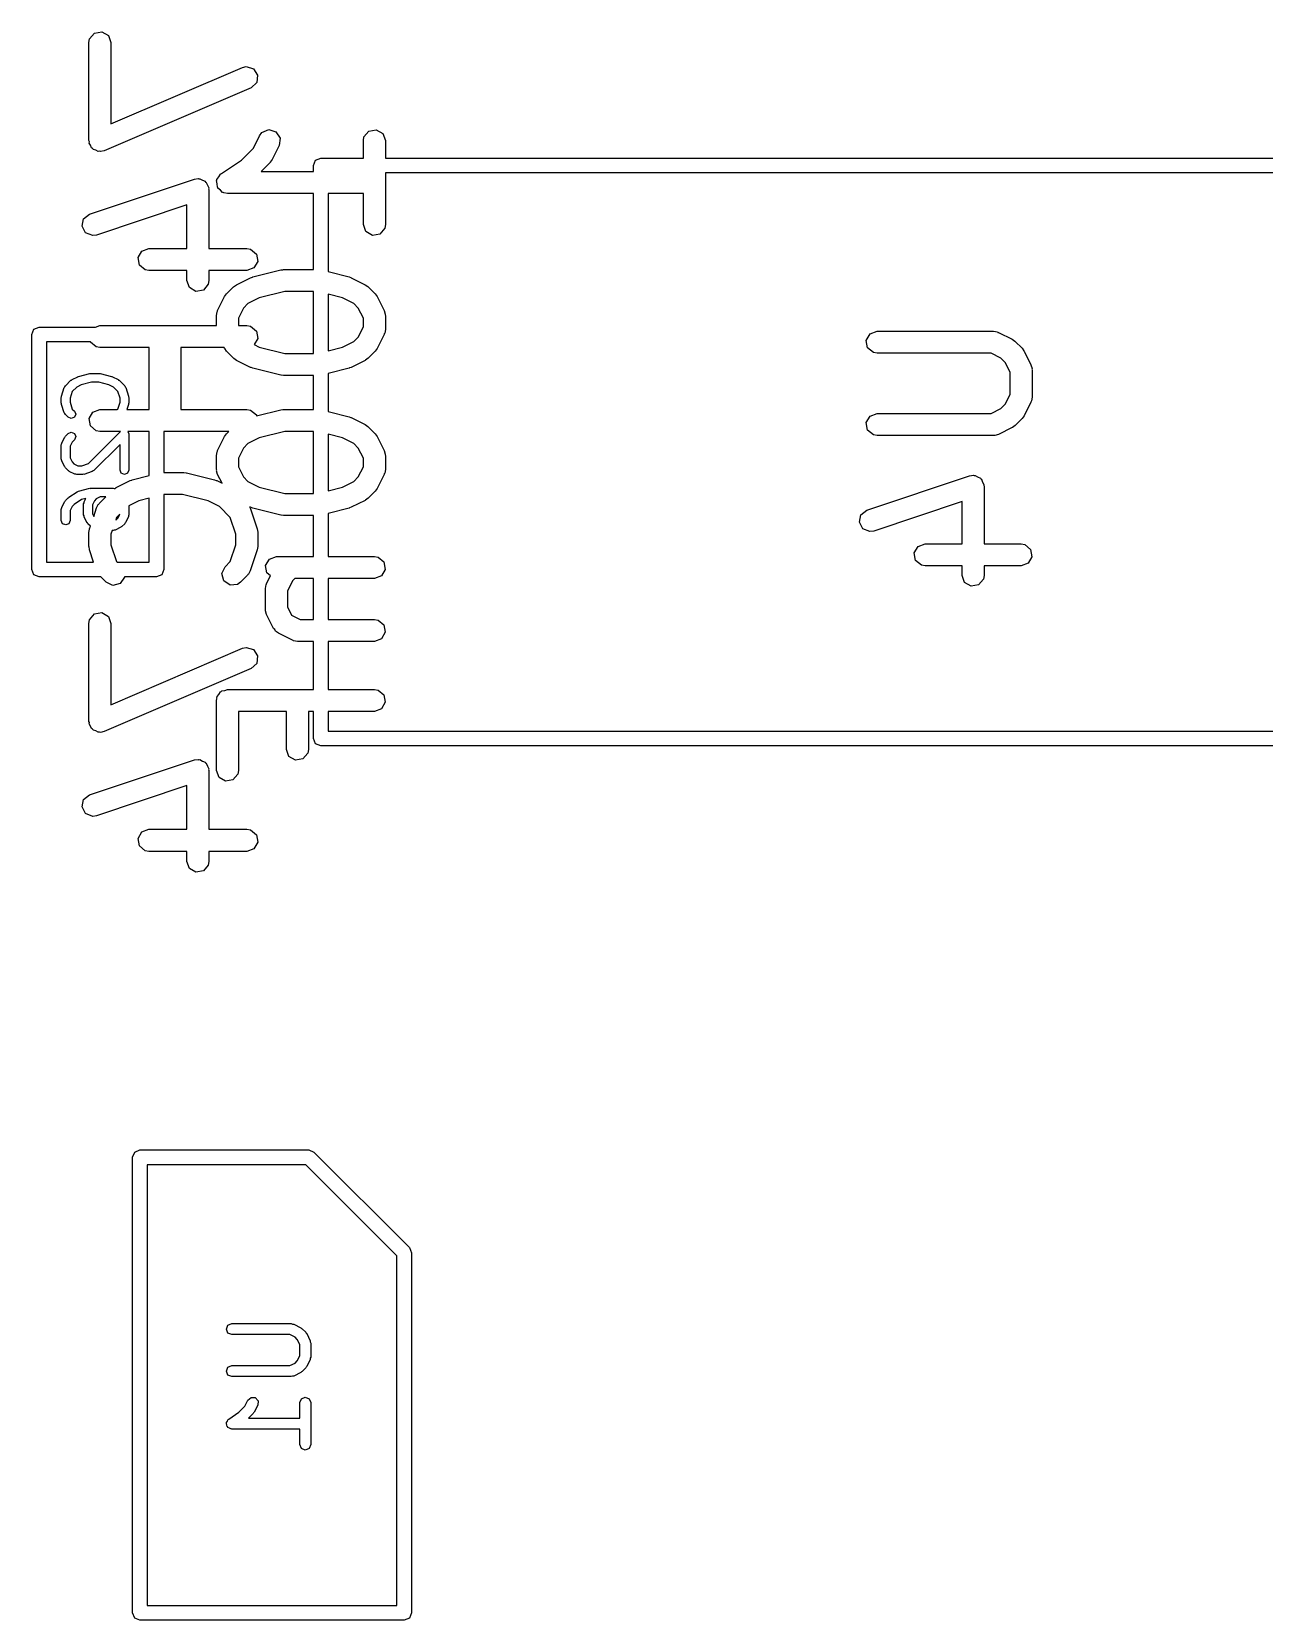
# Model space of a CAD drawing. Extents: x 0.04 to 2.09, y 0.3 to 3.78.
# Drawn here: x 0.1259 to 0.4563, y 1.7461 to 2.1716 of the extents above; entities that cross this region are included whole.
import ezdxf

# ---------------------------------------------------------------- set-up
doc = ezdxf.new("R2010")
doc.units = 0
doc.header["$MEASUREMENT"] = 0
doc.layers.add('BLACK', color=7, linetype='CONTINUOUS')

msp = doc.modelspace()

# ---------------------------------------------------------------- linework, layer by layer
at = {"layer": 'BLACK', "linetype": 'CONTINUOUS'}
for p, q in [((0.141414, 2.16974), (0.142712, 2.17129)), ((0.142712, 2.17129), (0.144701, 2.17164)), ((0.144701, 2.17164), (0.14645, 2.17063)), ((0.14645, 2.17063), (0.147141, 2.16873)), ((0.141235, 2.16873), (0.141414, 2.16974)), ((0.141235, 2.14248), (0.141235, 2.16873)), ((0.147141, 2.16873), (0.147141, 2.14696)), ((0.147141, 2.14696), (0.182395, 2.16207)), ((0.182395, 2.16207), (0.183394, 2.1623)), ((0.183394, 2.1623), (0.185327, 2.16172)), ((0.186194, 2.15802), (0.184721, 2.15664)), ((0.185327, 2.16172), (0.186433, 2.16003)), ((0.186433, 2.16003), (0.186194, 2.15802)), ((0.184721, 2.15664), (0.145351, 2.13977)), ((0.18758, 2.14463), (0.189433, 2.14543)), ((0.189433, 2.14543), (0.191369, 2.14485)), ((0.214957, 2.14349), (0.216255, 2.14504)), ((0.216255, 2.14504), (0.218244, 2.14539)), ((0.218244, 2.14539), (0.219993, 2.14438)), ((0.141355, 2.14215), (0.141235, 2.14248)), ((0.141313, 2.14181), (0.141355, 2.14215)), ((0.141691, 2.14123), (0.141313, 2.14181)), ((0.141926, 2.14058), (0.141691, 2.14123)), ((0.185309, 2.14048), (0.186969, 2.1438)), ((0.186969, 2.1438), (0.18758, 2.14463)), ((0.192251, 2.14116), (0.190376, 2.13741)), ((0.191369, 2.14485), (0.192482, 2.14317)), ((0.192482, 2.14317), (0.192251, 2.14116)), ((0.214779, 2.14248), (0.214957, 2.14349)), ((0.214779, 2.1378), (0.214779, 2.14248)), ((0.219993, 2.14438), (0.220684, 2.14248)), ((0.220684, 2.14248), (0.220684, 2.1378)), ((0.142228, 2.14041), (0.141926, 2.14058)), ((0.142419, 2.14012), (0.142228, 2.14041)), ((0.143079, 2.13992), (0.142419, 2.14012)), ((0.143675, 2.13957), (0.143079, 2.13992)), ((0.144019, 2.13963), (0.143675, 2.13957)), ((0.144353, 2.13953), (0.144019, 2.13963)), ((0.145351, 2.13977), (0.144353, 2.13953)), ((0.176724, 2.13369), (0.182105, 2.13728)), ((0.182105, 2.13728), (0.185309, 2.14048)), ((0.189823, 2.13664), (0.187365, 2.13419)), ((0.18985, 2.1367), (0.189823, 2.13664)), ((0.190376, 2.13741), (0.18985, 2.1367)), ((0.201378, 2.13583), (0.201955, 2.13722)), ((0.201955, 2.13722), (0.203346, 2.1378)), ((0.203346, 2.1378), (0.214779, 2.1378)), ((0.220684, 2.1378), (0.535188, 2.1378)), ((0.14138, 2.12279), (0.169501, 2.13216)), ((0.169501, 2.13216), (0.170516, 2.13231)), ((0.170516, 2.13231), (0.170725, 2.13223)), ((0.170725, 2.13223), (0.170948, 2.13227)), ((0.170948, 2.13227), (0.171645, 2.13186)), ((0.175528, 2.13206), (0.176035, 2.13275)), ((0.176035, 2.13275), (0.176463, 2.1335)), ((0.176463, 2.1335), (0.176623, 2.13355)), ((0.176623, 2.13355), (0.176724, 2.13369)), ((0.187365, 2.13419), (0.201378, 2.13419)), ((0.201378, 2.13419), (0.201378, 2.13583)), ((0.220684, 2.13386), (0.220684, 2.11999)), ((0.540177, 2.13386), (0.220684, 2.13386)), ((0.171645, 2.13186), (0.172394, 2.13157)), ((0.172394, 2.13157), (0.172501, 2.13137)), ((0.172501, 2.13137), (0.172697, 2.13126)), ((0.172697, 2.13126), (0.172972, 2.1305)), ((0.172972, 2.1305), (0.173356, 2.12979)), ((0.173356, 2.12979), (0.173311, 2.12957)), ((0.173311, 2.12957), (0.173388, 2.12936)), ((0.173388, 2.12936), (0.173388, 2.11356)), ((0.175454, 2.13175), (0.175538, 2.13189)), ((0.175602, 2.1309), (0.175454, 2.13175)), ((0.175538, 2.13189), (0.175528, 2.13206)), ((0.175657, 2.13005), (0.175602, 2.1309)), ((0.175775, 2.12992), (0.175657, 2.13005)), ((0.175804, 2.12976), (0.175775, 2.12992)), ((0.176461, 2.12921), (0.175804, 2.12976)), ((0.177053, 2.12859), (0.176461, 2.12921)), ((0.177221, 2.12857), (0.177053, 2.12859)), ((0.177351, 2.12846), (0.177221, 2.12857)), ((0.178361, 2.12828), (0.177351, 2.12846)), ((0.201378, 2.12828), (0.178361, 2.12828)), ((0.201378, 2.10794), (0.201378, 2.12828)), ((0.214779, 2.12828), (0.205315, 2.12828)), ((0.205315, 2.12828), (0.205315, 2.10739)), ((0.214779, 2.11999), (0.214779, 2.12828)), ((0.167482, 2.12526), (0.143247, 2.11718)), ((0.167482, 2.11356), (0.167482, 2.12526)), ((0.139393, 2.11955), (0.139798, 2.12153)), ((0.140354, 2.11778), (0.139393, 2.11955)), ((0.139798, 2.12153), (0.14138, 2.12279)), ((0.21547, 2.11809), (0.214779, 2.11999)), ((0.220684, 2.11999), (0.220506, 2.11898)), ((0.142233, 2.11703), (0.140354, 2.11778)), ((0.143247, 2.11718), (0.142233, 2.11703)), ((0.217219, 2.11708), (0.21547, 2.11809)), ((0.219208, 2.11743), (0.217219, 2.11708)), ((0.220506, 2.11898), (0.219208, 2.11743)), ((0.154404, 2.11112), (0.155414, 2.11287)), ((0.154754, 2.10913), (0.154404, 2.11112)), ((0.155414, 2.11287), (0.157312, 2.11356)), ((0.157312, 2.11356), (0.167482, 2.11356)), ((0.173388, 2.11356), (0.183558, 2.11356)), ((0.183558, 2.11356), (0.184568, 2.11339)), ((0.184568, 2.11339), (0.186115, 2.11209)), ((0.186115, 2.11209), (0.186466, 2.1101)), ((0.156302, 2.10784), (0.154754, 2.10913)), ((0.157312, 2.10766), (0.156302, 2.10784)), ((0.167482, 2.10766), (0.157312, 2.10766)), ((0.167482, 2.10499), (0.167482, 2.10766)), ((0.183558, 2.10766), (0.173388, 2.10766)), ((0.173388, 2.10766), (0.173388, 2.10499)), ((0.185456, 2.10835), (0.183558, 2.10766)), ((0.185144, 2.10598), (0.192643, 2.10785)), ((0.186466, 2.1101), (0.185456, 2.10835)), ((0.192643, 2.10785), (0.193231, 2.10789)), ((0.193231, 2.10789), (0.19336, 2.10794)), ((0.19336, 2.10794), (0.201378, 2.10794)), ((0.205315, 2.10739), (0.210949, 2.10598)), ((0.168173, 2.10309), (0.167482, 2.10499)), ((0.169922, 2.10208), (0.168173, 2.10309)), ((0.171911, 2.10243), (0.169922, 2.10208)), ((0.17321, 2.10398), (0.171911, 2.10243)), ((0.173388, 2.10499), (0.17321, 2.10398)), ((0.178148, 2.10145), (0.180023, 2.10333)), ((0.180023, 2.10333), (0.180746, 2.10383)), ((0.180746, 2.10383), (0.18079, 2.10388)), ((0.18079, 2.10388), (0.18454, 2.10575)), ((0.18454, 2.10575), (0.185028, 2.1059)), ((0.185028, 2.1059), (0.185144, 2.10598)), ((0.210949, 2.10598), (0.211414, 2.10577)), ((0.211414, 2.10577), (0.211553, 2.10575)), ((0.211553, 2.10575), (0.215302, 2.10388)), ((0.215302, 2.10388), (0.216012, 2.10335)), ((0.216012, 2.10335), (0.21607, 2.10333)), ((0.21607, 2.10333), (0.217945, 2.10145)), ((0.17572, 2.09693), (0.177595, 2.10068)), ((0.177595, 2.10068), (0.178121, 2.10139)), ((0.178121, 2.10139), (0.178148, 2.10145)), ((0.18386, 2.09881), (0.182663, 2.09761)), ((0.186891, 2.10033), (0.18386, 2.09881)), ((0.193723, 2.10203), (0.186891, 2.10033)), ((0.201378, 2.10203), (0.193723, 2.10203)), ((0.201378, 2.08544), (0.201378, 2.10203)), ((0.209202, 2.10033), (0.205315, 2.1013)), ((0.205315, 2.1013), (0.205315, 2.08618)), ((0.212233, 2.09881), (0.209202, 2.10033)), ((0.21343, 2.09761), (0.212233, 2.09881)), ((0.217945, 2.10145), (0.218451, 2.10073)), ((0.218451, 2.10073), (0.218498, 2.10068)), ((0.218498, 2.10068), (0.220373, 2.09693)), ((0.175409, 2.09561), (0.175587, 2.09662)), ((0.175409, 2.09294), (0.175409, 2.09561)), ((0.175587, 2.09662), (0.1757, 2.09676)), ((0.1757, 2.09676), (0.17572, 2.09693)), ((0.182663, 2.09761), (0.181314, 2.09492)), ((0.181314, 2.09492), (0.181314, 2.09294)), ((0.214779, 2.09492), (0.21343, 2.09761)), ((0.214779, 2.09256), (0.214779, 2.09492)), ((0.220373, 2.09693), (0.220665, 2.09595)), ((0.220665, 2.09595), (0.220624, 2.09578)), ((0.220624, 2.09578), (0.220684, 2.09561)), ((0.220684, 2.09561), (0.220684, 2.09186)), ((0.125906, 2.09055), (0.126482, 2.09194)), ((0.125906, 2.02756), (0.125906, 2.09055)), ((0.126482, 2.09194), (0.127874, 2.09252)), ((0.127874, 2.09252), (0.143029, 2.09252)), ((0.143029, 2.09252), (0.144188, 2.09294)), ((0.144188, 2.09294), (0.175409, 2.09294)), ((0.181314, 2.09294), (0.183558, 2.09294)), ((0.183558, 2.09294), (0.184568, 2.09276)), ((0.184568, 2.09276), (0.186115, 2.09147)), ((0.186115, 2.09147), (0.186466, 2.08948)), ((0.212233, 2.08867), (0.21343, 2.08986)), ((0.21343, 2.08986), (0.214779, 2.09256)), ((0.220373, 2.09054), (0.218498, 2.08679)), ((0.220393, 2.09072), (0.220373, 2.09054)), ((0.220506, 2.09085), (0.220393, 2.09072)), ((0.220684, 2.09186), (0.220506, 2.09085)), ((0.349586, 2.08896), (0.350595, 2.09071)), ((0.350595, 2.09071), (0.352493, 2.0914)), ((0.352493, 2.0914), (0.383727, 2.0914)), ((0.383727, 2.0914), (0.384737, 2.09123)), ((0.384737, 2.09123), (0.384872, 2.09111)), ((0.384872, 2.09111), (0.385048, 2.09109)), ((0.385048, 2.09109), (0.388722, 2.08926)), ((0.129843, 2.08858), (0.129843, 2.02953)), ((0.141619, 2.08858), (0.129843, 2.08858)), ((0.141631, 2.08851), (0.141619, 2.08858)), ((0.143178, 2.08721), (0.141631, 2.08851)), ((0.144188, 2.08704), (0.143178, 2.08721)), ((0.157402, 2.08704), (0.144188, 2.08704)), ((0.157402, 2.07044), (0.157402, 2.08704)), ((0.165889, 2.08704), (0.165889, 2.07044)), ((0.177474, 2.08704), (0.165889, 2.08704)), ((0.177595, 2.08679), (0.177474, 2.08704)), ((0.177642, 2.08675), (0.177595, 2.08679)), ((0.178148, 2.08603), (0.177642, 2.08675)), ((0.180023, 2.08415), (0.178148, 2.08603)), ((0.186466, 2.08948), (0.185519, 2.08784)), ((0.185519, 2.08784), (0.186891, 2.08715)), ((0.186891, 2.08715), (0.193723, 2.08544)), ((0.193723, 2.08544), (0.201378, 2.08544)), ((0.205315, 2.08618), (0.209202, 2.08715)), ((0.209202, 2.08715), (0.212233, 2.08867)), ((0.217945, 2.08603), (0.21607, 2.08415)), ((0.217972, 2.08608), (0.217945, 2.08603)), ((0.218498, 2.08679), (0.217972, 2.08608)), ((0.349936, 2.08698), (0.349586, 2.08896)), ((0.351484, 2.08568), (0.349936, 2.08698)), ((0.352493, 2.0855), (0.351484, 2.08568)), ((0.38303, 2.0855), (0.352493, 2.0855)), ((0.385652, 2.08419), (0.38303, 2.0855)), ((0.388722, 2.08926), (0.389431, 2.08873)), ((0.389431, 2.08873), (0.389489, 2.0887)), ((0.389489, 2.0887), (0.391327, 2.08686)), ((0.391327, 2.08686), (0.391833, 2.08614)), ((0.391833, 2.08614), (0.39188, 2.0861)), ((0.39188, 2.0861), (0.393717, 2.08242)), ((0.180081, 2.08412), (0.180023, 2.08415)), ((0.18079, 2.0836), (0.180081, 2.08412)), ((0.18454, 2.08172), (0.18079, 2.0836)), ((0.184679, 2.08171), (0.18454, 2.08172)), ((0.185144, 2.0815), (0.184679, 2.08171)), ((0.192643, 2.07963), (0.185144, 2.0815)), ((0.210949, 2.0815), (0.205315, 2.08009)), ((0.211065, 2.08158), (0.210949, 2.0815)), ((0.211553, 2.08172), (0.211065, 2.08158)), ((0.215302, 2.0836), (0.211553, 2.08172)), ((0.215347, 2.08365), (0.215302, 2.0836)), ((0.21607, 2.08415), (0.215347, 2.08365)), ((0.386812, 2.08303), (0.385652, 2.08419)), ((0.388123, 2.08041), (0.386812, 2.08303)), ((0.393717, 2.08242), (0.39401, 2.08144)), ((0.39401, 2.08144), (0.393969, 2.08127)), ((0.393969, 2.08127), (0.394029, 2.0811)), ((0.394029, 2.0811), (0.394029, 2.07375)), ((0.134913, 2.07676), (0.136413, 2.07826)), ((0.136413, 2.07826), (0.136592, 2.07834)), ((0.136592, 2.07834), (0.13672, 2.07848)), ((0.13672, 2.07848), (0.138219, 2.07923)), ((0.13916, 2.07706), (0.137947, 2.07646)), ((0.138219, 2.07923), (0.138353, 2.07924)), ((0.138353, 2.07924), (0.138461, 2.07932)), ((0.138461, 2.07932), (0.141461, 2.08007)), ((0.141893, 2.07775), (0.13916, 2.07706)), ((0.141461, 2.08007), (0.141609, 2.08005)), ((0.141609, 2.08005), (0.141747, 2.08011)), ((0.141747, 2.08011), (0.143997, 2.08011)), ((0.143852, 2.07775), (0.141893, 2.07775)), ((0.146584, 2.07706), (0.143852, 2.07775)), ((0.143997, 2.08011), (0.144135, 2.08005)), ((0.144135, 2.08005), (0.144283, 2.08007)), ((0.144283, 2.08007), (0.147283, 2.07932)), ((0.147797, 2.07646), (0.146584, 2.07706)), ((0.147283, 2.07932), (0.147391, 2.07924)), ((0.147391, 2.07924), (0.147525, 2.07923)), ((0.147525, 2.07923), (0.149025, 2.07848)), ((0.149025, 2.07848), (0.149152, 2.07834)), ((0.149152, 2.07834), (0.149332, 2.07826)), ((0.149332, 2.07826), (0.150831, 2.07676)), ((0.192779, 2.07964), (0.192643, 2.07963)), ((0.19336, 2.07954), (0.192779, 2.07964)), ((0.201378, 2.07954), (0.19336, 2.07954)), ((0.201378, 2.07044), (0.201378, 2.07954)), ((0.205315, 2.08009), (0.205315, 2.06989)), ((0.388123, 2.07445), (0.388123, 2.08041)), ((0.133817, 2.07368), (0.133891, 2.07386)), ((0.133817, 2.07218), (0.133817, 2.07368)), ((0.133878, 2.07405), (0.134628, 2.0763)), ((0.133891, 2.07386), (0.133878, 2.07405)), ((0.134628, 2.0763), (0.134808, 2.07651)), ((0.134808, 2.07651), (0.134913, 2.07676)), ((0.13678, 2.07529), (0.136179, 2.07349)), ((0.136179, 2.07349), (0.136179, 2.07237)), ((0.137947, 2.07646), (0.13678, 2.07529)), ((0.148964, 2.07529), (0.147797, 2.07646)), ((0.149565, 2.07349), (0.148964, 2.07529)), ((0.149565, 2.07237), (0.149565, 2.07349)), ((0.150831, 2.07676), (0.150937, 2.07651)), ((0.150937, 2.07651), (0.151117, 2.0763)), ((0.151117, 2.0763), (0.151867, 2.07405)), ((0.151867, 2.07405), (0.151853, 2.07386)), ((0.151853, 2.07386), (0.151927, 2.07368)), ((0.151927, 2.07368), (0.151927, 2.07218)), ((0.386812, 2.07183), (0.388123, 2.07445)), ((0.393737, 2.07261), (0.393717, 2.07243)), ((0.393851, 2.07274), (0.393737, 2.07261)), ((0.394029, 2.07375), (0.393851, 2.07274)), ((0.133891, 2.072), (0.133817, 2.07218)), ((0.133878, 2.0718), (0.133891, 2.072)), ((0.134628, 2.06956), (0.133878, 2.0718)), ((0.134808, 2.06935), (0.134628, 2.06956)), ((0.134913, 2.06909), (0.134808, 2.06935)), ((0.135663, 2.06834), (0.134913, 2.06909)), ((0.136498, 2.068), (0.135663, 2.06834)), ((0.136179, 2.07237), (0.13678, 2.07057)), ((0.137333, 2.06834), (0.136498, 2.068)), ((0.13678, 2.07057), (0.137333, 2.07001)), ((0.137333, 2.07001), (0.137679, 2.06918)), ((0.137679, 2.06918), (0.137333, 2.06834)), ((0.14128, 2.068), (0.14229, 2.06975)), ((0.14229, 2.06975), (0.144188, 2.07044)), ((0.144188, 2.07044), (0.148841, 2.07044)), ((0.148841, 2.07044), (0.148964, 2.07057)), ((0.148964, 2.07057), (0.149565, 2.07237)), ((0.151867, 2.0718), (0.151413, 2.07044)), ((0.151413, 2.07044), (0.157402, 2.07044)), ((0.151927, 2.07218), (0.151853, 2.072)), ((0.151853, 2.072), (0.151867, 2.0718)), ((0.165889, 2.07044), (0.183558, 2.07044)), ((0.183558, 2.07044), (0.184568, 2.07027)), ((0.184568, 2.07027), (0.186115, 2.06897)), ((0.186115, 2.06897), (0.186157, 2.06873)), ((0.186157, 2.06873), (0.192643, 2.07036)), ((0.192643, 2.07036), (0.193231, 2.0704)), ((0.193231, 2.0704), (0.19336, 2.07044)), ((0.19336, 2.07044), (0.201378, 2.07044)), ((0.205315, 2.06989), (0.210949, 2.06848)), ((0.210949, 2.06848), (0.211414, 2.06827)), ((0.349586, 2.06692), (0.350595, 2.06867)), ((0.350595, 2.06867), (0.352493, 2.06936)), ((0.352493, 2.06936), (0.38303, 2.06936)), ((0.38303, 2.06936), (0.385652, 2.07067)), ((0.385652, 2.07067), (0.386812, 2.07183)), ((0.39188, 2.06876), (0.391354, 2.06805)), ((0.393717, 2.07243), (0.39188, 2.06876)), ((0.135663, 2.06401), (0.136498, 2.06436)), ((0.136498, 2.06436), (0.137333, 2.06401)), ((0.141109, 2.05596), (0.149685, 2.06454)), ((0.141631, 2.06602), (0.14128, 2.068)), ((0.143178, 2.06472), (0.141631, 2.06602)), ((0.144188, 2.06454), (0.143178, 2.06472)), ((0.149685, 2.06454), (0.144188, 2.06454)), ((0.157402, 2.06454), (0.151675, 2.06454)), ((0.151675, 2.06454), (0.151927, 2.06393)), ((0.157402, 2.05275), (0.157402, 2.06454)), ((0.161339, 2.06454), (0.161339, 2.05357)), ((0.178732, 2.06454), (0.161339, 2.06454)), ((0.178148, 2.06396), (0.178732, 2.06454)), ((0.193723, 2.06454), (0.186891, 2.06283)), ((0.201378, 2.06454), (0.193723, 2.06454)), ((0.201378, 2.04795), (0.201378, 2.06454)), ((0.211414, 2.06827), (0.211553, 2.06826)), ((0.211553, 2.06826), (0.215302, 2.06638)), ((0.215302, 2.06638), (0.216012, 2.06586)), ((0.216012, 2.06586), (0.21607, 2.06583)), ((0.21607, 2.06583), (0.217945, 2.06396)), ((0.349936, 2.06493), (0.349586, 2.06692)), ((0.351484, 2.06363), (0.349936, 2.06493)), ((0.388722, 2.0656), (0.385048, 2.06376)), ((0.388766, 2.06565), (0.388722, 2.0656)), ((0.389489, 2.06615), (0.388766, 2.06565)), ((0.391327, 2.06799), (0.389489, 2.06615)), ((0.391354, 2.06805), (0.391327, 2.06799)), ((0.133817, 2.06093), (0.133922, 2.06118)), ((0.133817, 2.05718), (0.133817, 2.06093)), ((0.133922, 2.06118), (0.133942, 2.06146)), ((0.133942, 2.06146), (0.134692, 2.06296)), ((0.134692, 2.06296), (0.134839, 2.06309)), ((0.134839, 2.06309), (0.134913, 2.06326)), ((0.134913, 2.06326), (0.135663, 2.06401)), ((0.136719, 2.06173), (0.136179, 2.06065)), ((0.136179, 2.06065), (0.136179, 2.05746)), ((0.137333, 2.06234), (0.136719, 2.06173)), ((0.137333, 2.06401), (0.137679, 2.06318)), ((0.137679, 2.06318), (0.137333, 2.06234)), ((0.149565, 2.06108), (0.142582, 2.0541)), ((0.149565, 2.05418), (0.149565, 2.06108)), ((0.151927, 2.06393), (0.151927, 2.05418)), ((0.17572, 2.05944), (0.177595, 2.06319)), ((0.177595, 2.06319), (0.178121, 2.0639)), ((0.178121, 2.0639), (0.178148, 2.06396)), ((0.182663, 2.06012), (0.181314, 2.05742)), ((0.18386, 2.06132), (0.182663, 2.06012)), ((0.186891, 2.06283), (0.18386, 2.06132)), ((0.209202, 2.06283), (0.205315, 2.0638)), ((0.205315, 2.0638), (0.205315, 2.04868)), ((0.212233, 2.06132), (0.209202, 2.06283)), ((0.21343, 2.06012), (0.212233, 2.06132)), ((0.214779, 2.05742), (0.21343, 2.06012)), ((0.217945, 2.06396), (0.218451, 2.06323)), ((0.218451, 2.06323), (0.218498, 2.06319)), ((0.218498, 2.06319), (0.220373, 2.05944)), ((0.352493, 2.06345), (0.351484, 2.06363)), ((0.383727, 2.06345), (0.352493, 2.06345)), ((0.383893, 2.06351), (0.383727, 2.06345)), ((0.384065, 2.06347), (0.383893, 2.06351)), ((0.385048, 2.06376), (0.384065, 2.06347)), ((0.133922, 2.05693), (0.133817, 2.05718)), ((0.133942, 2.05665), (0.133922, 2.05693)), ((0.134692, 2.05515), (0.133942, 2.05665)), ((0.136179, 2.05746), (0.136719, 2.05638)), ((0.136719, 2.05638), (0.137198, 2.0559)), ((0.137198, 2.0559), (0.138277, 2.05536)), ((0.139306, 2.05536), (0.141109, 2.05596)), ((0.175409, 2.05812), (0.175587, 2.05913)), ((0.175409, 2.05437), (0.175409, 2.05812)), ((0.175587, 2.05913), (0.1757, 2.05926)), ((0.1757, 2.05926), (0.17572, 2.05944)), ((0.181314, 2.05742), (0.181314, 2.05507)), ((0.214779, 2.05507), (0.214779, 2.05742)), ((0.220373, 2.05944), (0.220665, 2.05846)), ((0.220665, 2.05846), (0.220624, 2.05828)), ((0.220624, 2.05828), (0.220684, 2.05812)), ((0.220684, 2.05812), (0.220684, 2.05437)), ((0.134839, 2.05502), (0.134692, 2.05515)), ((0.134913, 2.05485), (0.134839, 2.05502)), ((0.135663, 2.0541), (0.134913, 2.05485)), ((0.135842, 2.05402), (0.135663, 2.0541)), ((0.13597, 2.05387), (0.135842, 2.05402)), ((0.13747, 2.05312), (0.13597, 2.05387)), ((0.137744, 2.0531), (0.13747, 2.05312)), ((0.137998, 2.053), (0.137744, 2.0531)), ((0.139498, 2.053), (0.137998, 2.053)), ((0.138277, 2.05536), (0.139306, 2.05536)), ((0.139677, 2.05307), (0.139498, 2.053)), ((0.139871, 2.05306), (0.139677, 2.05307)), ((0.142121, 2.05381), (0.139871, 2.05306)), ((0.142328, 2.05399), (0.142121, 2.05381)), ((0.142582, 2.0541), (0.142328, 2.05399)), ((0.148492, 2.04951), (0.152242, 2.05138)), ((0.149911, 2.05335), (0.149565, 2.05418)), ((0.150746, 2.053), (0.149911, 2.05335)), ((0.151581, 2.05335), (0.150746, 2.053)), ((0.151927, 2.05418), (0.151581, 2.05335)), ((0.152242, 2.05138), (0.15273, 2.05153)), ((0.15273, 2.05153), (0.152846, 2.05161)), ((0.152846, 2.05161), (0.157402, 2.05275)), ((0.161339, 2.05357), (0.166685, 2.05357)), ((0.166685, 2.05357), (0.167266, 2.05347)), ((0.167266, 2.05347), (0.167402, 2.05348)), ((0.167402, 2.05348), (0.174901, 2.05161)), ((0.174901, 2.05161), (0.175366, 2.0514)), ((0.175366, 2.0514), (0.175505, 2.05138)), ((0.175469, 2.0542), (0.175409, 2.05437)), ((0.175428, 2.05403), (0.175469, 2.0542)), ((0.17572, 2.05305), (0.175428, 2.05403)), ((0.175505, 2.05138), (0.176901, 2.05069)), ((0.176901, 2.05069), (0.17572, 2.05305)), ((0.181314, 2.05507), (0.182663, 2.05237)), ((0.182663, 2.05237), (0.18386, 2.05117)), ((0.212233, 2.05117), (0.21343, 2.05237)), ((0.21343, 2.05237), (0.214779, 2.05507)), ((0.220373, 2.05305), (0.218498, 2.0493)), ((0.220393, 2.05322), (0.220373, 2.05305)), ((0.220506, 2.05336), (0.220393, 2.05322)), ((0.220684, 2.05437), (0.220506, 2.05336)), ((0.349722, 2.04348), (0.377281, 2.05267)), ((0.377281, 2.05267), (0.378296, 2.05282)), ((0.378296, 2.05282), (0.378506, 2.05274)), ((0.378506, 2.05274), (0.378728, 2.05278)), ((0.378728, 2.05278), (0.379425, 2.05237)), ((0.379425, 2.05237), (0.380174, 2.05208)), ((0.380174, 2.05208), (0.380282, 2.05188)), ((0.380282, 2.05188), (0.380477, 2.05177)), ((0.380477, 2.05177), (0.380752, 2.05101)), ((0.135843, 2.04691), (0.138092, 2.04841)), ((0.138092, 2.04841), (0.138295, 2.04845)), ((0.138295, 2.04845), (0.138461, 2.04858)), ((0.138461, 2.04858), (0.141461, 2.04933)), ((0.141461, 2.04933), (0.141609, 2.04931)), ((0.141609, 2.04931), (0.141747, 2.04936)), ((0.141747, 2.04936), (0.147746, 2.04936)), ((0.147746, 2.04936), (0.148, 2.04926)), ((0.148, 2.04926), (0.148139, 2.04925)), ((0.148139, 2.04925), (0.148448, 2.04946)), ((0.148448, 2.04946), (0.148492, 2.04951)), ((0.161425, 2.04767), (0.161339, 2.04764)), ((0.161339, 2.04764), (0.161339, 2.02756)), ((0.166322, 2.04767), (0.161425, 2.04767)), ((0.173154, 2.04596), (0.166322, 2.04767)), ((0.18386, 2.05117), (0.186891, 2.04966)), ((0.186891, 2.04966), (0.193723, 2.04795)), ((0.193723, 2.04795), (0.201378, 2.04795)), ((0.205315, 2.04868), (0.209202, 2.04966)), ((0.209202, 2.04966), (0.212233, 2.05117)), ((0.217945, 2.04853), (0.21607, 2.04666)), ((0.217972, 2.04859), (0.217945, 2.04853)), ((0.218498, 2.0493), (0.217972, 2.04859)), ((0.380752, 2.05101), (0.381136, 2.0503)), ((0.381136, 2.0503), (0.381091, 2.05008)), ((0.381091, 2.05008), (0.381168, 2.04987)), ((0.381168, 2.04987), (0.381168, 2.03445)), ((0.133817, 2.04368), (0.133922, 2.04394)), ((0.133817, 2.04068), (0.133817, 2.04368)), ((0.133922, 2.04394), (0.133942, 2.04421)), ((0.133942, 2.04421), (0.134692, 2.04571)), ((0.134692, 2.04571), (0.134839, 2.04584)), ((0.134839, 2.04584), (0.134913, 2.04602)), ((0.134913, 2.04602), (0.135663, 2.04677)), ((0.135663, 2.04677), (0.135775, 2.04681)), ((0.135775, 2.04681), (0.135843, 2.04691)), ((0.136719, 2.04448), (0.136179, 2.0434)), ((0.136179, 2.0434), (0.136179, 2.04068)), ((0.13725, 2.04501), (0.136719, 2.04448)), ((0.139233, 2.04634), (0.13725, 2.04501)), ((0.140399, 2.04663), (0.139233, 2.04634)), ((0.139816, 2.04518), (0.139921, 2.04544)), ((0.139816, 2.04218), (0.139816, 2.04518)), ((0.139921, 2.04544), (0.139941, 2.04571)), ((0.139941, 2.04571), (0.140399, 2.04663)), ((0.142718, 2.04598), (0.142178, 2.0449)), ((0.142178, 2.0449), (0.142178, 2.04246)), ((0.14251, 2.0418), (0.143262, 2.04405)), ((0.143197, 2.04646), (0.142718, 2.04598)), ((0.144276, 2.047), (0.143197, 2.04646)), ((0.143262, 2.04405), (0.14375, 2.04496)), ((0.14375, 2.04496), (0.143901, 2.04505)), ((0.143901, 2.04505), (0.143975, 2.04521)), ((0.143975, 2.04521), (0.145768, 2.047)), ((0.145768, 2.047), (0.144276, 2.047)), ((0.154593, 2.04596), (0.151927, 2.04463)), ((0.151927, 2.04463), (0.151927, 2.04218)), ((0.157402, 2.04666), (0.154593, 2.04596)), ((0.157402, 2.02953), (0.157402, 2.04666)), ((0.176185, 2.04444), (0.173154, 2.04596)), ((0.179103, 2.04152), (0.176185, 2.04444)), ((0.18454, 2.04423), (0.184364, 2.04432)), ((0.184364, 2.04432), (0.184375, 2.04419)), ((0.184375, 2.04419), (0.184485, 2.04405)), ((0.184485, 2.04405), (0.186359, 2.03843)), ((0.184679, 2.04421), (0.18454, 2.04423)), ((0.185144, 2.044), (0.184679, 2.04421)), ((0.192643, 2.04213), (0.185144, 2.044)), ((0.210949, 2.044), (0.205315, 2.0426)), ((0.211065, 2.04408), (0.210949, 2.044)), ((0.211553, 2.04423), (0.211065, 2.04408)), ((0.215302, 2.0461), (0.211553, 2.04423)), ((0.215347, 2.04615), (0.215302, 2.0461)), ((0.21607, 2.04666), (0.215347, 2.04615)), ((0.34814, 2.04223), (0.349722, 2.04348)), ((0.375262, 2.04577), (0.35159, 2.03788)), ((0.375262, 2.03445), (0.375262, 2.04577)), ((0.134163, 2.03985), (0.133817, 2.04068)), ((0.134998, 2.0395), (0.134163, 2.03985)), ((0.135833, 2.03985), (0.134998, 2.0395)), ((0.136179, 2.04068), (0.135833, 2.03985)), ((0.139921, 2.04193), (0.139816, 2.04218)), ((0.139941, 2.04165), (0.139921, 2.04193)), ((0.140691, 2.04015), (0.139941, 2.04165)), ((0.140838, 2.04003), (0.140691, 2.04015)), ((0.140912, 2.03985), (0.140838, 2.04003)), ((0.141623, 2.03914), (0.140912, 2.03985)), ((0.141387, 2.03843), (0.141623, 2.03914)), ((0.142178, 2.04246), (0.14251, 2.0418)), ((0.149775, 2.03888), (0.148275, 2.03813)), ((0.148644, 2.04152), (0.148415, 2.04084)), ((0.148415, 2.04084), (0.148547, 2.0409)), ((0.148547, 2.0409), (0.149025, 2.04138)), ((0.14955, 2.04243), (0.148644, 2.04152)), ((0.149025, 2.04138), (0.14955, 2.04243)), ((0.149902, 2.03902), (0.149775, 2.03888)), ((0.150082, 2.0391), (0.149902, 2.03902)), ((0.150831, 2.03985), (0.150082, 2.0391)), ((0.150906, 2.04003), (0.150831, 2.03985)), ((0.151053, 2.04015), (0.150906, 2.04003)), ((0.151803, 2.04165), (0.151053, 2.04015)), ((0.151822, 2.04193), (0.151803, 2.04165)), ((0.151927, 2.04218), (0.151822, 2.04193)), ((0.180606, 2.03702), (0.179103, 2.04152)), ((0.192779, 2.04214), (0.192643, 2.04213)), ((0.19336, 2.04204), (0.192779, 2.04214)), ((0.201378, 2.04204), (0.19336, 2.04204)), ((0.201378, 2.03107), (0.201378, 2.04204)), ((0.205315, 2.0426), (0.205315, 2.03107)), ((0.347735, 2.04025), (0.34814, 2.04223)), ((0.348697, 2.03847), (0.347735, 2.04025)), ((0.141235, 2.0375), (0.141389, 2.03836)), ((0.141235, 2.03375), (0.141235, 2.0375)), ((0.141389, 2.03836), (0.141387, 2.03843)), ((0.147469, 2.038), (0.147141, 2.03702)), ((0.147141, 2.03702), (0.147141, 2.03422)), ((0.147746, 2.038), (0.147469, 2.038)), ((0.148, 2.03811), (0.147746, 2.038)), ((0.148275, 2.03813), (0.148, 2.03811)), ((0.180606, 2.03422), (0.180606, 2.03702)), ((0.186359, 2.03843), (0.186489, 2.03756)), ((0.186489, 2.03756), (0.186511, 2.0375)), ((0.186511, 2.0375), (0.186511, 2.03375)), ((0.350575, 2.03773), (0.348697, 2.03847)), ((0.35159, 2.03788), (0.350575, 2.03773)), ((0.363456, 2.03376), (0.365354, 2.03445)), ((0.365354, 2.03445), (0.375262, 2.03445)), ((0.381168, 2.03445), (0.391076, 2.03445)), ((0.391076, 2.03445), (0.392086, 2.03427)), ((0.141257, 2.03369), (0.141235, 2.03375)), ((0.141387, 2.03281), (0.141257, 2.03369)), ((0.142482, 2.02953), (0.141387, 2.03281)), ((0.147141, 2.03422), (0.148644, 2.02972)), ((0.179103, 2.02972), (0.180606, 2.03422)), ((0.186359, 2.03281), (0.184485, 2.02719)), ((0.186511, 2.03375), (0.186358, 2.03288)), ((0.186358, 2.03288), (0.186359, 2.03281)), ((0.188577, 2.02863), (0.189587, 2.03038)), ((0.189587, 2.03038), (0.191485, 2.03107)), ((0.191485, 2.03107), (0.201378, 2.03107)), ((0.205315, 2.03107), (0.217731, 2.03107)), ((0.217731, 2.03107), (0.218741, 2.0309)), ((0.218741, 2.0309), (0.220289, 2.0296)), ((0.362446, 2.03201), (0.363456, 2.03376)), ((0.362797, 2.03002), (0.362446, 2.03201)), ((0.364344, 2.02872), (0.362797, 2.03002)), ((0.392086, 2.03427), (0.393633, 2.03297)), ((0.393984, 2.03098), (0.392974, 2.02923)), ((0.393633, 2.03297), (0.393984, 2.03098)), ((0.126482, 2.02617), (0.125906, 2.02756)), ((0.127874, 2.02559), (0.126482, 2.02617)), ((0.129843, 2.02953), (0.142482, 2.02953)), ((0.148644, 2.02972), (0.148833, 2.02953)), ((0.148833, 2.02953), (0.157402, 2.02953)), ((0.160762, 2.02617), (0.15937, 2.02559)), ((0.161339, 2.02756), (0.160762, 2.02617)), ((0.176867, 2.0265), (0.177721, 2.02833)), ((0.17739, 2.02455), (0.176867, 2.0265)), ((0.177721, 2.02833), (0.179103, 2.02972)), ((0.183771, 2.02603), (0.181897, 2.02416)), ((0.183846, 2.02619), (0.183771, 2.02603)), ((0.183996, 2.02629), (0.183846, 2.02619)), ((0.184485, 2.02719), (0.183996, 2.02629)), ((0.188928, 2.02665), (0.188577, 2.02863)), ((0.188844, 2.02382), (0.189864, 2.02586)), ((0.189864, 2.02586), (0.188928, 2.02665)), ((0.219629, 2.02586), (0.217731, 2.02517)), ((0.220639, 2.02761), (0.219629, 2.02586)), ((0.220289, 2.0296), (0.220639, 2.02761)), ((0.365354, 2.02854), (0.364344, 2.02872)), ((0.375262, 2.02854), (0.365354, 2.02854)), ((0.375262, 2.02598), (0.375262, 2.02854)), ((0.375953, 2.02409), (0.375262, 2.02598)), ((0.381168, 2.02598), (0.38099, 2.02497)), ((0.391076, 2.02854), (0.381168, 2.02854)), ((0.381168, 2.02854), (0.381168, 2.02598)), ((0.392974, 2.02923), (0.391076, 2.02854)), ((0.144418, 2.02559), (0.127874, 2.02559)), ((0.14585, 2.02416), (0.144418, 2.02559)), ((0.14768, 2.02331), (0.14585, 2.02416)), ((0.149631, 2.02383), (0.14768, 2.02331)), ((0.15079, 2.02548), (0.149631, 2.02383)), ((0.15937, 2.02559), (0.15078, 2.02559)), ((0.15078, 2.02559), (0.15079, 2.02548)), ((0.179045, 2.02339), (0.17739, 2.02455)), ((0.181057, 2.02357), (0.179045, 2.02339)), ((0.181897, 2.02416), (0.181057, 2.02357)), ((0.188532, 2.0225), (0.18871, 2.02351)), ((0.188532, 2.01687), (0.188532, 2.0225)), ((0.18871, 2.02351), (0.188824, 2.02364)), ((0.188824, 2.02364), (0.188844, 2.02382)), ((0.195786, 2.0245), (0.194438, 2.0218)), ((0.194438, 2.0218), (0.194438, 2.01757)), ((0.196457, 2.02517), (0.195786, 2.0245)), ((0.201378, 2.02517), (0.196457, 2.02517)), ((0.201378, 2.0142), (0.201378, 2.02517)), ((0.217731, 2.02517), (0.205315, 2.02517)), ((0.205315, 2.02517), (0.205315, 2.0142)), ((0.377702, 2.02308), (0.375953, 2.02409)), ((0.379692, 2.02343), (0.377702, 2.02308)), ((0.38099, 2.02497), (0.379692, 2.02343)), ((0.194438, 2.01757), (0.19556, 2.01532)), ((0.141235, 2.01312), (0.141414, 2.01413)), ((0.141235, 1.98688), (0.141235, 2.01312)), ((0.141414, 2.01413), (0.142712, 2.01568)), ((0.142712, 2.01568), (0.144701, 2.01603)), ((0.144701, 2.01603), (0.14645, 2.01502)), ((0.14645, 2.01502), (0.147141, 2.01312)), ((0.147141, 2.01312), (0.147141, 1.99135)), ((0.188592, 2.01671), (0.188532, 2.01687)), ((0.188551, 2.01654), (0.188592, 2.01671)), ((0.188844, 2.01555), (0.188551, 2.01654)), ((0.190719, 2.0118), (0.188844, 2.01555)), ((0.19556, 2.01532), (0.197806, 2.0142)), ((0.197806, 2.0142), (0.201378, 2.0142)), ((0.205315, 2.0142), (0.217731, 2.0142)), ((0.217731, 2.0142), (0.218741, 2.01402)), ((0.218741, 2.01402), (0.220289, 2.01273)), ((0.19104, 2.0115), (0.190719, 2.0118)), ((0.191215, 2.01109), (0.19104, 2.0115)), ((0.192039, 2.01048), (0.191215, 2.01109)), ((0.195789, 2.00861), (0.192039, 2.01048)), ((0.219629, 2.00899), (0.217731, 2.0083)), ((0.220639, 2.01074), (0.219629, 2.00899)), ((0.220289, 2.01273), (0.220639, 2.01074)), ((0.147141, 1.99135), (0.182395, 2.00646)), ((0.182395, 2.00646), (0.183394, 2.0067)), ((0.183394, 2.0067), (0.185327, 2.00611)), ((0.185327, 2.00611), (0.186433, 2.00442)), ((0.195964, 2.00859), (0.195789, 2.00861)), ((0.196099, 2.00847), (0.195964, 2.00859)), ((0.197109, 2.0083), (0.196099, 2.00847)), ((0.201378, 2.0083), (0.197109, 2.0083)), ((0.201378, 1.99545), (0.201378, 2.0083)), ((0.217731, 2.0083), (0.205315, 2.0083)), ((0.205315, 2.0083), (0.205315, 1.99545)), ((0.184721, 2.00104), (0.145351, 1.98416)), ((0.186194, 2.00242), (0.184721, 2.00104)), ((0.186433, 2.00442), (0.186194, 2.00242)), ((0.175409, 1.9925), (0.175476, 1.99288)), ((0.175409, 1.97375), (0.175409, 1.9925)), ((0.175454, 1.99301), (0.175519, 1.99313)), ((0.175476, 1.99288), (0.175454, 1.99301)), ((0.175519, 1.99313), (0.175587, 1.99351)), ((0.175587, 1.99351), (0.17608, 1.9941)), ((0.17608, 1.9941), (0.176463, 1.99476)), ((0.176463, 1.99476), (0.176714, 1.99485)), ((0.176714, 1.99485), (0.176885, 1.99506)), ((0.176885, 1.99506), (0.177641, 1.99519)), ((0.177641, 1.99519), (0.178361, 1.99545)), ((0.178361, 1.99545), (0.201378, 1.99545)), ((0.205315, 1.99545), (0.217731, 1.99545)), ((0.217731, 1.99545), (0.218741, 1.99528)), ((0.218741, 1.99528), (0.220289, 1.99398)), ((0.220639, 1.99199), (0.219629, 1.99024)), ((0.220289, 1.99398), (0.220639, 1.99199)), ((0.194156, 1.98955), (0.181314, 1.98955)), ((0.181314, 1.98955), (0.181314, 1.97375)), ((0.194156, 1.97938), (0.194156, 1.98955)), ((0.201378, 1.98955), (0.200062, 1.98955)), ((0.200062, 1.98955), (0.200062, 1.97938)), ((0.201378, 1.98228), (0.201378, 1.98955)), ((0.217731, 1.98955), (0.205315, 1.98955)), ((0.205315, 1.98955), (0.205315, 1.98425)), ((0.219629, 1.99024), (0.217731, 1.98955)), ((0.141355, 1.98655), (0.141235, 1.98688)), ((0.141313, 1.9862), (0.141355, 1.98655)), ((0.141691, 1.98563), (0.141313, 1.9862)), ((0.141926, 1.98498), (0.141691, 1.98563)), ((0.142228, 1.9848), (0.141926, 1.98498)), ((0.142419, 1.98451), (0.142228, 1.9848)), ((0.143079, 1.98431), (0.142419, 1.98451)), ((0.143675, 1.98397), (0.143079, 1.98431)), ((0.144019, 1.98403), (0.143675, 1.98397)), ((0.144353, 1.98393), (0.144019, 1.98403)), ((0.145351, 1.98416), (0.144353, 1.98393)), ((0.205315, 1.98425), (0.504696, 1.98425)), ((0.194847, 1.97748), (0.194156, 1.97938)), ((0.200062, 1.97938), (0.199884, 1.97837)), ((0.201955, 1.98089), (0.201378, 1.98228)), ((0.203346, 1.98031), (0.201955, 1.98089)), ((0.505512, 1.98031), (0.203346, 1.98031)), ((0.14138, 1.96718), (0.169501, 1.97655)), ((0.169501, 1.97655), (0.170516, 1.9767)), ((0.170516, 1.9767), (0.170725, 1.97662)), ((0.170725, 1.97662), (0.170948, 1.97666)), ((0.170948, 1.97666), (0.171645, 1.97626)), ((0.171645, 1.97626), (0.172394, 1.97596)), ((0.172394, 1.97596), (0.172501, 1.97576)), ((0.172501, 1.97576), (0.172697, 1.97565)), ((0.172697, 1.97565), (0.172972, 1.97489)), ((0.172972, 1.97489), (0.173356, 1.97419)), ((0.196596, 1.97647), (0.194847, 1.97748)), ((0.198585, 1.97682), (0.196596, 1.97647)), ((0.199884, 1.97837), (0.198585, 1.97682)), ((0.173356, 1.97419), (0.173311, 1.97397)), ((0.173311, 1.97397), (0.173388, 1.97375)), ((0.173388, 1.97375), (0.173388, 1.95796)), ((0.176099, 1.97186), (0.175409, 1.97375)), ((0.177849, 1.97085), (0.176099, 1.97186)), ((0.179838, 1.9712), (0.177849, 1.97085)), ((0.181136, 1.97274), (0.179838, 1.9712)), ((0.181314, 1.97375), (0.181136, 1.97274)), ((0.139798, 1.96593), (0.14138, 1.96718)), ((0.167482, 1.96966), (0.143247, 1.96158)), ((0.167482, 1.95796), (0.167482, 1.96966)), ((0.139393, 1.96395), (0.139798, 1.96593)), ((0.140354, 1.96217), (0.139393, 1.96395)), ((0.142233, 1.96143), (0.140354, 1.96217)), ((0.143247, 1.96158), (0.142233, 1.96143)), ((0.155414, 1.95727), (0.157312, 1.95796)), ((0.157312, 1.95796), (0.167482, 1.95796)), ((0.173388, 1.95796), (0.183558, 1.95796)), ((0.183558, 1.95796), (0.184568, 1.95778)), ((0.184568, 1.95778), (0.186115, 1.95648)), ((0.154404, 1.95552), (0.155414, 1.95727)), ((0.154754, 1.95353), (0.154404, 1.95552)), ((0.156302, 1.95223), (0.154754, 1.95353)), ((0.186466, 1.95449), (0.185456, 1.95274)), ((0.186115, 1.95648), (0.186466, 1.95449)), ((0.157312, 1.95205), (0.156302, 1.95223)), ((0.167482, 1.95205), (0.157312, 1.95205)), ((0.167482, 1.94938), (0.167482, 1.95205)), ((0.168173, 1.94748), (0.167482, 1.94938)), ((0.173388, 1.94938), (0.17321, 1.94837)), ((0.183558, 1.95205), (0.173388, 1.95205)), ((0.173388, 1.95205), (0.173388, 1.94938)), ((0.185456, 1.95274), (0.183558, 1.95205)), ((0.169922, 1.94647), (0.168173, 1.94748)), ((0.171911, 1.94682), (0.169922, 1.94647)), ((0.17321, 1.94837), (0.171911, 1.94682)), ((0.152913, 1.87008), (0.15349, 1.87147)), ((0.152913, 1.74803), (0.152913, 1.87008)), ((0.15349, 1.87147), (0.154882, 1.87205)), ((0.154882, 1.87205), (0.200157, 1.87205)), ((0.200157, 1.87205), (0.201549, 1.87147)), ((0.201549, 1.87147), (0.22714, 1.84588)), ((0.15685, 1.86811), (0.15685, 1.75)), ((0.199342, 1.86811), (0.15685, 1.86811)), ((0.22378, 1.84367), (0.199342, 1.86811)), ((0.22378, 1.75), (0.22378, 1.84367)), ((0.22714, 1.84588), (0.227717, 1.84449)), ((0.227717, 1.84449), (0.227717, 1.74803)), ((0.178059, 1.82405), (0.178491, 1.8251)), ((0.178491, 1.82301), (0.178059, 1.82405)), ((0.178491, 1.8251), (0.179535, 1.82553)), ((0.179535, 1.82258), (0.178491, 1.82301)), ((0.179535, 1.82553), (0.195471, 1.82553)), ((0.195122, 1.82258), (0.179535, 1.82258)), ((0.196471, 1.8219), (0.195122, 1.82258)), ((0.195471, 1.82553), (0.195788, 1.8254)), ((0.195788, 1.8254), (0.196131, 1.82537)), ((0.196131, 1.82537), (0.198006, 1.82444)), ((0.197069, 1.8213), (0.196471, 1.8219)), ((0.198006, 1.82444), (0.198165, 1.82425)), ((0.198165, 1.82425), (0.198389, 1.82416)), ((0.198389, 1.82416), (0.199327, 1.82322)), ((0.199327, 1.82322), (0.19942, 1.823)), ((0.19942, 1.823), (0.199603, 1.82284)), ((0.199603, 1.82284), (0.200541, 1.82096)), ((0.197744, 1.81996), (0.197069, 1.8213)), ((0.197744, 1.8169), (0.197744, 1.81996)), ((0.200541, 1.82096), (0.200565, 1.82062)), ((0.200565, 1.82062), (0.200696, 1.8203)), ((0.200696, 1.8203), (0.200696, 1.81655)), ((0.178059, 1.8128), (0.178491, 1.81385)), ((0.178491, 1.81385), (0.179535, 1.81428)), ((0.179535, 1.81428), (0.195122, 1.81428)), ((0.195122, 1.81428), (0.196471, 1.81496)), ((0.196471, 1.81496), (0.197069, 1.81555)), ((0.197069, 1.81555), (0.197744, 1.8169)), ((0.199327, 1.81364), (0.198389, 1.8127)), ((0.19942, 1.81386), (0.199327, 1.81364)), ((0.199603, 1.81402), (0.19942, 1.81386)), ((0.200541, 1.81589), (0.199603, 1.81402)), ((0.200565, 1.81624), (0.200541, 1.81589)), ((0.200696, 1.81655), (0.200565, 1.81624)), ((0.178491, 1.81176), (0.178059, 1.8128)), ((0.179535, 1.81133), (0.178491, 1.81176)), ((0.195471, 1.81133), (0.179535, 1.81133)), ((0.195788, 1.81146), (0.195471, 1.81133)), ((0.196131, 1.81148), (0.195788, 1.81146)), ((0.198006, 1.81242), (0.196131, 1.81148)), ((0.198165, 1.81261), (0.198006, 1.81242)), ((0.198389, 1.8127), (0.198165, 1.81261)), ((0.183009, 1.80337), (0.183839, 1.80503)), ((0.183839, 1.80503), (0.184692, 1.80577)), ((0.184692, 1.80577), (0.18582, 1.80569)), ((0.18582, 1.80569), (0.18656, 1.80484)), ((0.18656, 1.80484), (0.18648, 1.80371)), ((0.197744, 1.80437), (0.198176, 1.80541)), ((0.198176, 1.80541), (0.19922, 1.80584)), ((0.19922, 1.80584), (0.200264, 1.80541)), ((0.200264, 1.80541), (0.200696, 1.80437)), ((0.178716, 1.79997), (0.181406, 1.80177)), ((0.181406, 1.80177), (0.183009, 1.80337)), ((0.185266, 1.80145), (0.184037, 1.80022)), ((0.184037, 1.80022), (0.197744, 1.80022)), ((0.185359, 1.80167), (0.185266, 1.80145)), ((0.185542, 1.80183), (0.185359, 1.80167)), ((0.18648, 1.80371), (0.185542, 1.80183)), ((0.197744, 1.80022), (0.197744, 1.80437)), ((0.200696, 1.80437), (0.200696, 1.79312)), ((0.178059, 1.79874), (0.178117, 1.79888)), ((0.178223, 1.79835), (0.178059, 1.79874)), ((0.178087, 1.79903), (0.178327, 1.79939)), ((0.178117, 1.79888), (0.178087, 1.79903)), ((0.178307, 1.79792), (0.178223, 1.79835)), ((0.178433, 1.79784), (0.178307, 1.79792)), ((0.178327, 1.79939), (0.178491, 1.79979)), ((0.178491, 1.7977), (0.178433, 1.79784)), ((0.178491, 1.79979), (0.178632, 1.79985)), ((0.178888, 1.79754), (0.178491, 1.7977)), ((0.178632, 1.79985), (0.178716, 1.79997)), ((0.179245, 1.7973), (0.178888, 1.79754)), ((0.179395, 1.79733), (0.179245, 1.7973)), ((0.179535, 1.79727), (0.179395, 1.79733)), ((0.197744, 1.79727), (0.179535, 1.79727)), ((0.197744, 1.79312), (0.197744, 1.79727)), ((0.198176, 1.79208), (0.197744, 1.79312)), ((0.19922, 1.79164), (0.198176, 1.79208)), ((0.200264, 1.79208), (0.19922, 1.79164)), ((0.200696, 1.79312), (0.200264, 1.79208)), ((0.15685, 1.75), (0.22378, 1.75)), ((0.15349, 1.74664), (0.152913, 1.74803)), ((0.154882, 1.74606), (0.15349, 1.74664)), ((0.225748, 1.74606), (0.154882, 1.74606)), ((0.22714, 1.74664), (0.225748, 1.74606)), ((0.227717, 1.74803), (0.22714, 1.74664))]:
    msp.add_line(p, q, dxfattribs=at)

doc.saveas('drawing.dxf')
